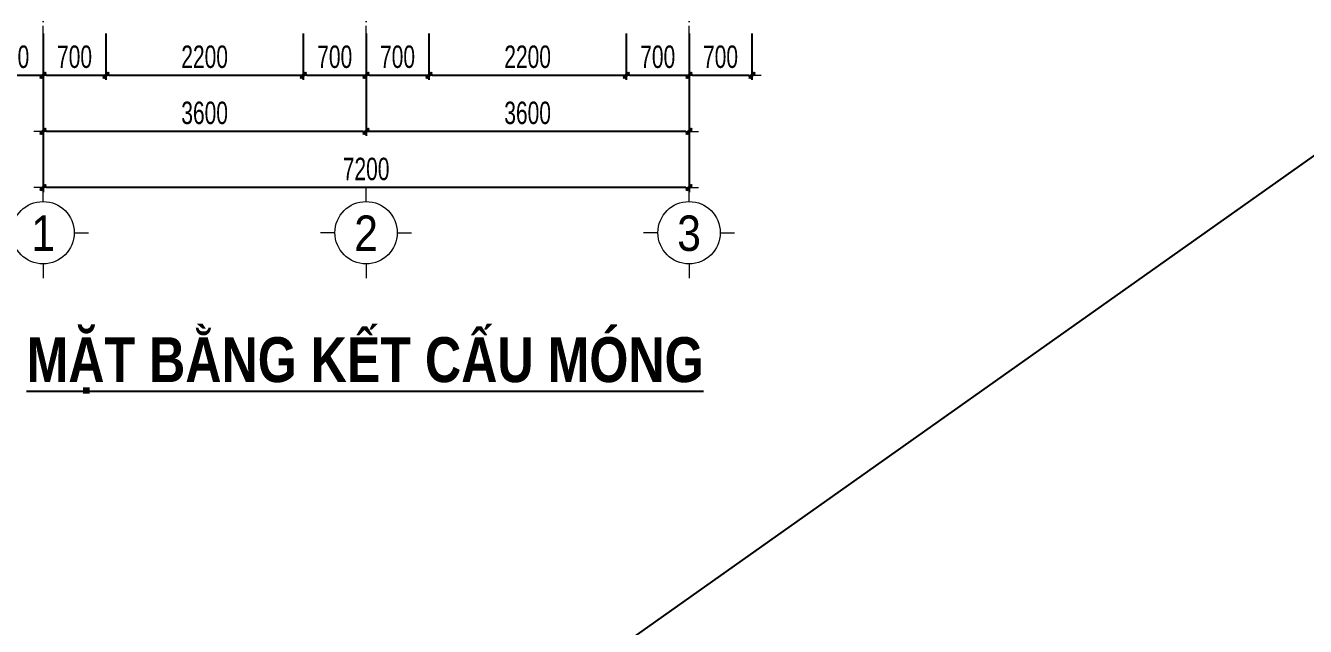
# Model space of a CAD drawing. Header units: millimetres. Extents: x -211129 to 461116, y -574633 to 115.
# Drawn here: x -176214 to -161950, y -551392 to -544701 of the extents above; entities that cross this region are included whole.
import ezdxf
from ezdxf.enums import TextEntityAlignment as Align

# ---------------------------------------------------------------- set-up
doc = ezdxf.new("R2010")
doc.units = ezdxf.units.MM
doc.header["$MEASUREMENT"] = 0
doc.header["$PDMODE"] = 32
doc.linetypes.add('DASHDOT', pattern=[1, 0.5, -0.25, 0, -0.25])
doc.layers.get('Defpoints').update_dxf_attribs({"color": 1})
doc.layers.add('KCS_Plotter', color=11, linetype='Continuous', plot=False)
for name, color, linetype, lineweight in [('LC Dim', 8, 'Continuous', 18), ('LC ISO', 153, 'Continuous', 13), ('LC Net manh', 133, 'Continuous', 5), ('LC Net truc', 79, 'DASHDOT', 13), ('LC Text1', 3, 'Continuous', 20), ('LC Text2', 7, 'Continuous', 25)]:
    doc.layers.add(name, color=color, linetype=linetype, lineweight=lineweight)
doc.styles.add('HOATBIF', font='hoatbif.shx', dxfattribs={"width": 0.7})
doc.styles.add('LC 1', font='VHAVANB.TTF')
doc.styles.add('LC3', font='VHARIALB.TTF', dxfattribs={"width": 0.8})
doc.dimstyles.new('1-100', dxfattribs={"dimscale": 100, "dimtxt": 2.5, "dimasz": 0.35, "dimexe": 0.5, "dimexo": 0, "dimgap": 0.8, "dimtad": 1, "dimdec": 0, "dimzin": 0, "dimdsep": 46, "dimtxsty": 'HOATBIF', "dimblk1": 'DOT', "dimblk2": 'DOT', "dimsah": 1, "dimcen": -1, "dimdle": 1, "dimclrd": 256, "dimclre": 256, "dimclrt": 4, "dimadec": 3, "dimazin": 2, "dimtfac": 0.333333, "dimtdec": 0, "dimtix": 1, "dimtmove": 2, "dimatfit": 3, "dimldrblk": 'DOT', "dimfxl": 1, "dimtvp": 0.833333, "dimtolj": 1, "dimtzin": 0, "dimarcsym": 0})

# ---------------------------------------------------------------- blocks, each defined once
blk = doc.blocks.new('DOT')
at = {"layer": 'LC Dim'}
blk.add_line((-3, 0), (3, 0), dxfattribs=at)
at = {"layer": 'LC Dim', "color": 4}
blk.add_line((-1, -1), (1, 1), dxfattribs=at)
blk.add_lwpolyline([(0.5, 1), (-1, -0.5), (-0.5, -1), (1, 0.5)], close=True, dxfattribs=at)
blk = doc.blocks.new('*D587')
at = {"layer": 'Defpoints', "color": 0, "ltscale": 2, "transparency": 16777216}
for p in [(-172419, -544790), (-168819, -544790), (-172419, -545879)]:
    blk.add_point(p, dxfattribs=at)
at = {"layer": 'LC Dim', "lineweight": -2, "ltscale": 2, "transparency": 16777216}
for p, q in [((-172419, -544790), (-172419, -545929)), ((-168819, -544790), (-168819, -545929)), ((-168854, -545879), (-172384, -545879))]:
    blk.add_line(p, q, dxfattribs=at)
at = {"layer": 'LC Dim', "lineweight": -2, "ltscale": 2, "transparency": 16777216, "xscale": 35, "yscale": 35, "zscale": 35, "rotation": 180}
blk.add_blockref('DOT', (-172419, -545879), dxfattribs=at)
at = {"layer": 'LC Dim', "lineweight": -2, "ltscale": 2, "transparency": 16777216, "xscale": 35, "yscale": 35, "zscale": 35}
blk.add_blockref('DOT', (-168819, -545879), dxfattribs=at)
at = {"layer": 'LC Dim', "color": 4, "ltscale": 2, "transparency": 16777216, "insert": (-170619, -545674), "char_height": 250, "attachment_point": 5, "style": 'HOATBIF'}
blk.add_mtext('\\A1;3600', dxfattribs=at)
blk = doc.blocks.new('_Dot')
at = {"color": 0, "linetype": 'ByBlock', "lineweight": -2}
blk.add_line((-0.5, 0), (-1, 0), dxfattribs=at)
at = {"color": 0, "linetype": 'ByBlock', "const_width": 0.5}
blk.add_lwpolyline([(-0.25, 0, 1), (0.25, 0, 1)], format="xyb", close=True, dxfattribs=at)
blk = doc.blocks.new('*D588')
at = {"layer": 'Defpoints', "color": 0, "ltscale": 2, "transparency": 16777216}
for p in [(-176019, -544790), (-172419, -544790), (-176019, -545879)]:
    blk.add_point(p, dxfattribs=at)
at = {"layer": 'LC Dim', "lineweight": -2, "ltscale": 2, "transparency": 16777216}
for p, q in [((-176019, -544790), (-176019, -545929)), ((-172419, -544790), (-172419, -545929)), ((-172454, -545879), (-175984, -545879))]:
    blk.add_line(p, q, dxfattribs=at)
at = {"layer": 'LC Dim', "lineweight": -2, "ltscale": 2, "transparency": 16777216, "xscale": 35, "yscale": 35, "zscale": 35, "rotation": 180}
blk.add_blockref('DOT', (-176019, -545879), dxfattribs=at)
at = {"layer": 'LC Dim', "lineweight": -2, "ltscale": 2, "transparency": 16777216, "xscale": 35, "yscale": 35, "zscale": 35}
blk.add_blockref('DOT', (-172419, -545879), dxfattribs=at)
at = {"layer": 'LC Dim', "color": 4, "ltscale": 2, "transparency": 16777216, "insert": (-174219, -545674), "char_height": 250, "attachment_point": 5, "style": 'HOATBIF'}
blk.add_mtext('\\A1;3600', dxfattribs=at)
blk = doc.blocks.new('*D589')
at = {"layer": 'Defpoints', "color": 0, "ltscale": 2, "transparency": 16777216}
for p in [(-176019, -544790), (-168819, -544790), (-176019, -546504)]:
    blk.add_point(p, dxfattribs=at)
at = {"layer": 'LC Dim', "lineweight": -2, "ltscale": 2, "transparency": 16777216}
for p, q in [((-176019, -544790), (-176019, -546554)), ((-168819, -544790), (-168819, -546554)), ((-168854, -546504), (-175984, -546504))]:
    blk.add_line(p, q, dxfattribs=at)
at = {"layer": 'LC Dim', "lineweight": -2, "ltscale": 2, "transparency": 16777216, "xscale": 35, "yscale": 35, "zscale": 35, "rotation": 180}
blk.add_blockref('DOT', (-176019, -546504), dxfattribs=at)
at = {"layer": 'LC Dim', "lineweight": -2, "ltscale": 2, "transparency": 16777216, "xscale": 35, "yscale": 35, "zscale": 35}
blk.add_blockref('DOT', (-168819, -546504), dxfattribs=at)
at = {"layer": 'LC Dim', "color": 4, "ltscale": 2, "transparency": 16777216, "insert": (-172419, -546299), "char_height": 250, "attachment_point": 5, "style": 'HOATBIF'}
blk.add_mtext('\\A1;7200', dxfattribs=at)
blk = doc.blocks.new('TTRUC')
at = {"layer": 'LC ISO'}
for p, q in [((0, 6.95), (0, 10.13)), ((-6.95, 0), (-10.13, 0)), ((6.95, 0), (10.13, 0)), ((0, -6.95), (0, -10.13))]:
    blk.add_line(p, q, dxfattribs=at)
at = {"layer": 'LC Net manh'}
blk.add_circle((0, 0), 6.95, dxfattribs=at)
blk = doc.blocks.new('*D601')
at = {"layer": 'Defpoints', "color": 0, "ltscale": 2, "transparency": 16777216}
for p in [(-176719, -544790), (-176019, -544790), (-176019, -545254)]:
    blk.add_point(p, dxfattribs=at)
at = {"layer": 'LC Dim', "lineweight": -2, "ltscale": 2, "transparency": 16777216}
for p, q in [((-176719, -544790), (-176719, -545304)), ((-176019, -544790), (-176019, -545304)), ((-176684, -545254), (-176054, -545254))]:
    blk.add_line(p, q, dxfattribs=at)
at = {"layer": 'LC Dim', "lineweight": -2, "ltscale": 2, "transparency": 16777216, "xscale": 35, "yscale": 35, "zscale": 35, "rotation": 180}
blk.add_blockref('DOT', (-176719, -545254), dxfattribs=at)
at = {"layer": 'LC Dim', "lineweight": -2, "ltscale": 2, "transparency": 16777216, "xscale": 35, "yscale": 35, "zscale": 35}
blk.add_blockref('DOT', (-176019, -545254), dxfattribs=at)
at = {"layer": 'LC Dim', "color": 4, "ltscale": 2, "transparency": 16777216, "insert": (-176369, -545049), "char_height": 250, "attachment_point": 5, "style": 'HOATBIF'}
blk.add_mtext('\\A1;700', dxfattribs=at)
blk = doc.blocks.new('*D602')
at = {"layer": 'Defpoints', "color": 0, "ltscale": 2, "transparency": 16777216}
for p in [(-176019, -544790), (-175319, -544790), (-175319, -545254)]:
    blk.add_point(p, dxfattribs=at)
at = {"layer": 'LC Dim', "lineweight": -2, "ltscale": 2, "transparency": 16777216}
for p, q in [((-176019, -544790), (-176019, -545304)), ((-175319, -544790), (-175319, -545304)), ((-175984, -545254), (-175354, -545254))]:
    blk.add_line(p, q, dxfattribs=at)
at = {"layer": 'LC Dim', "lineweight": -2, "ltscale": 2, "transparency": 16777216, "xscale": 35, "yscale": 35, "zscale": 35, "rotation": 180}
blk.add_blockref('DOT', (-176019, -545254), dxfattribs=at)
at = {"layer": 'LC Dim', "lineweight": -2, "ltscale": 2, "transparency": 16777216, "xscale": 35, "yscale": 35, "zscale": 35}
blk.add_blockref('DOT', (-175319, -545254), dxfattribs=at)
at = {"layer": 'LC Dim', "color": 4, "ltscale": 2, "transparency": 16777216, "insert": (-175669, -545049), "char_height": 250, "attachment_point": 5, "style": 'HOATBIF'}
blk.add_mtext('\\A1;700', dxfattribs=at)
blk = doc.blocks.new('*D603')
at = {"layer": 'Defpoints', "color": 0, "ltscale": 2, "transparency": 16777216}
for p in [(-173119, -544790), (-172419, -544790), (-172419, -545254)]:
    blk.add_point(p, dxfattribs=at)
at = {"layer": 'LC Dim', "lineweight": -2, "ltscale": 2, "transparency": 16777216}
for p, q in [((-173119, -544790), (-173119, -545304)), ((-172419, -544790), (-172419, -545304)), ((-173084, -545254), (-172454, -545254))]:
    blk.add_line(p, q, dxfattribs=at)
at = {"layer": 'LC Dim', "lineweight": -2, "ltscale": 2, "transparency": 16777216, "xscale": 35, "yscale": 35, "zscale": 35, "rotation": 180}
blk.add_blockref('DOT', (-173119, -545254), dxfattribs=at)
at = {"layer": 'LC Dim', "lineweight": -2, "ltscale": 2, "transparency": 16777216, "xscale": 35, "yscale": 35, "zscale": 35}
blk.add_blockref('DOT', (-172419, -545254), dxfattribs=at)
at = {"layer": 'LC Dim', "color": 4, "ltscale": 2, "transparency": 16777216, "insert": (-172769, -545049), "char_height": 250, "attachment_point": 5, "style": 'HOATBIF'}
blk.add_mtext('\\A1;700', dxfattribs=at)
blk = doc.blocks.new('*D604')
at = {"layer": 'Defpoints', "color": 0, "ltscale": 2, "transparency": 16777216}
for p in [(-172419, -544790), (-171719, -544790), (-171719, -545254)]:
    blk.add_point(p, dxfattribs=at)
at = {"layer": 'LC Dim', "lineweight": -2, "ltscale": 2, "transparency": 16777216}
for p, q in [((-172419, -544790), (-172419, -545304)), ((-171719, -544790), (-171719, -545304)), ((-172384, -545254), (-171754, -545254))]:
    blk.add_line(p, q, dxfattribs=at)
at = {"layer": 'LC Dim', "lineweight": -2, "ltscale": 2, "transparency": 16777216, "xscale": 35, "yscale": 35, "zscale": 35, "rotation": 180}
blk.add_blockref('DOT', (-172419, -545254), dxfattribs=at)
at = {"layer": 'LC Dim', "lineweight": -2, "ltscale": 2, "transparency": 16777216, "xscale": 35, "yscale": 35, "zscale": 35}
blk.add_blockref('DOT', (-171719, -545254), dxfattribs=at)
at = {"layer": 'LC Dim', "color": 4, "ltscale": 2, "transparency": 16777216, "insert": (-172069, -545049), "char_height": 250, "attachment_point": 5, "style": 'HOATBIF'}
blk.add_mtext('\\A1;700', dxfattribs=at)
blk = doc.blocks.new('*D605')
at = {"layer": 'Defpoints', "color": 0, "ltscale": 2, "transparency": 16777216}
for p in [(-169519, -544790), (-168819, -544790), (-168819, -545254)]:
    blk.add_point(p, dxfattribs=at)
at = {"layer": 'LC Dim', "lineweight": -2, "ltscale": 2, "transparency": 16777216}
for p, q in [((-169519, -544790), (-169519, -545304)), ((-168819, -544790), (-168819, -545304)), ((-169484, -545254), (-168854, -545254))]:
    blk.add_line(p, q, dxfattribs=at)
at = {"layer": 'LC Dim', "lineweight": -2, "ltscale": 2, "transparency": 16777216, "xscale": 35, "yscale": 35, "zscale": 35, "rotation": 180}
blk.add_blockref('DOT', (-169519, -545254), dxfattribs=at)
at = {"layer": 'LC Dim', "lineweight": -2, "ltscale": 2, "transparency": 16777216, "xscale": 35, "yscale": 35, "zscale": 35}
blk.add_blockref('DOT', (-168819, -545254), dxfattribs=at)
at = {"layer": 'LC Dim', "color": 4, "ltscale": 2, "transparency": 16777216, "insert": (-169169, -545049), "char_height": 250, "attachment_point": 5, "style": 'HOATBIF'}
blk.add_mtext('\\A1;700', dxfattribs=at)
blk = doc.blocks.new('*D606')
at = {"layer": 'Defpoints', "color": 0, "ltscale": 2, "transparency": 16777216}
for p in [(-168819, -544790), (-168119, -544790), (-168119, -545254)]:
    blk.add_point(p, dxfattribs=at)
at = {"layer": 'LC Dim', "lineweight": -2, "ltscale": 2, "transparency": 16777216}
for p, q in [((-168819, -544790), (-168819, -545304)), ((-168119, -544790), (-168119, -545304)), ((-168784, -545254), (-168154, -545254))]:
    blk.add_line(p, q, dxfattribs=at)
at = {"layer": 'LC Dim', "lineweight": -2, "ltscale": 2, "transparency": 16777216, "xscale": 35, "yscale": 35, "zscale": 35, "rotation": 180}
blk.add_blockref('DOT', (-168819, -545254), dxfattribs=at)
at = {"layer": 'LC Dim', "lineweight": -2, "ltscale": 2, "transparency": 16777216, "xscale": 35, "yscale": 35, "zscale": 35}
blk.add_blockref('DOT', (-168119, -545254), dxfattribs=at)
at = {"layer": 'LC Dim', "color": 4, "ltscale": 2, "transparency": 16777216, "insert": (-168469, -545049), "char_height": 250, "attachment_point": 5, "style": 'HOATBIF'}
blk.add_mtext('\\A1;700', dxfattribs=at)
blk = doc.blocks.new('*D614')
at = {"layer": 'Defpoints', "color": 0, "ltscale": 2, "transparency": 16777216}
for p in [(-175319, -544790), (-173119, -544790), (-173119, -545254)]:
    blk.add_point(p, dxfattribs=at)
at = {"layer": 'LC Dim', "lineweight": -2, "ltscale": 2, "transparency": 16777216}
for p, q in [((-175319, -544790), (-175319, -545304)), ((-173119, -544790), (-173119, -545304)), ((-175284, -545254), (-173154, -545254))]:
    blk.add_line(p, q, dxfattribs=at)
at = {"layer": 'LC Dim', "lineweight": -2, "ltscale": 2, "transparency": 16777216, "xscale": 35, "yscale": 35, "zscale": 35, "rotation": 180}
blk.add_blockref('DOT', (-175319, -545254), dxfattribs=at)
at = {"layer": 'LC Dim', "lineweight": -2, "ltscale": 2, "transparency": 16777216, "xscale": 35, "yscale": 35, "zscale": 35}
blk.add_blockref('DOT', (-173119, -545254), dxfattribs=at)
at = {"layer": 'LC Dim', "color": 4, "ltscale": 2, "transparency": 16777216, "insert": (-174219, -545049), "char_height": 250, "attachment_point": 5, "style": 'HOATBIF'}
blk.add_mtext('\\A1;2200', dxfattribs=at)
blk = doc.blocks.new('*D615')
at = {"layer": 'Defpoints', "color": 0, "ltscale": 2, "transparency": 16777216}
for p in [(-171719, -544790), (-169519, -544790), (-169519, -545254)]:
    blk.add_point(p, dxfattribs=at)
at = {"layer": 'LC Dim', "lineweight": -2, "ltscale": 2, "transparency": 16777216}
for p, q in [((-171719, -544790), (-171719, -545304)), ((-169519, -544790), (-169519, -545304)), ((-171684, -545254), (-169554, -545254))]:
    blk.add_line(p, q, dxfattribs=at)
at = {"layer": 'LC Dim', "lineweight": -2, "ltscale": 2, "transparency": 16777216, "xscale": 35, "yscale": 35, "zscale": 35, "rotation": 180}
blk.add_blockref('DOT', (-171719, -545254), dxfattribs=at)
at = {"layer": 'LC Dim', "lineweight": -2, "ltscale": 2, "transparency": 16777216, "xscale": 35, "yscale": 35, "zscale": 35}
blk.add_blockref('DOT', (-169519, -545254), dxfattribs=at)
at = {"layer": 'LC Dim', "color": 4, "ltscale": 2, "transparency": 16777216, "insert": (-170619, -545049), "char_height": 250, "attachment_point": 5, "style": 'HOATBIF'}
blk.add_mtext('\\A1;2200', dxfattribs=at)
blk = doc.blocks.new('TIEUDE1')
at = {"layer": 'LC Text2', "color": 7, "style": 'LC 1'}
blk.add_attdef('TIªU§Ò', text='', height=5, dxfattribs=at).set_placement((0, 0), align=Align.BOTTOM_CENTER)
blk.add_attdef('TL', text='', height=3, dxfattribs=at).set_placement((0, -2), align=Align.TOP_CENTER)

msp = doc.modelspace()

# ---------------------------------------------------------------- linework, layer by layer
at = {"layer": 'KCS_Plotter', "ltscale": 250}
msp.add_line((-183409.4, -561391.2), (-141409.4, -531691.2), dxfattribs=at)
at = {"layer": 'LC Net truc', "ltscale": 200}
for p, q in [((-176019.2, -545404.1), (-176019.2, -534096)), ((-172419.2, -545404.1), (-172419.2, -534096)), ((-168819.2, -545404.1), (-168819.2, -534096))]:
    msp.add_line(p, q, dxfattribs=at)

# ---------------------------------------------------------------- block references
at = {"layer": 'LC ISO', "xscale": 50, "yscale": 50, "zscale": 50}
for p in [(-176019.2, -547007.5), (-172419.2, -547007.5), (-168819.2, -547007.5)]:
    msp.add_blockref('TTRUC', p, dxfattribs=at)
at = {"layer": 'LC Text2'}
ref = msp.add_blockref('TIEUDE1', (-172430.9, -548821.5), dxfattribs=dict(at, xscale=101.6, yscale=101.6, zscale=101.6))
ref.add_attrib('TIªU§Ò', '%%UmÆt b»ng kÕt cÊu mãng', dxfattribs={"color": 7, "height": 500.321, "style": 'LC3', "width": 0.8}).set_placement((-172430.9, -548821.5), align=Align.BOTTOM_CENTER)

# ---------------------------------------------------------------- texts
at = {"layer": 'LC Text1', "ltscale": 0.2, "style": 'LC 1', "width": 0.9}
for s, p in [('1', (-176019.2, -547328.5)), ('2', (-172419.2, -547328.5)), ('3', (-168819.2, -547328.5))]:
    msp.add_text(s, height=394.6, dxfattribs=at).set_placement(p, align=Align.BOTTOM_CENTER)

# ---------------------------------------------------------------- dimensions: what is measured, and where the dimension line sits
at = {"layer": 'LC Dim', "ltscale": 2}
for base, p1, p2, picture, middle in [((-176019.2, -545254.1), (-176719.2, -544789.8), (-176019.2, -544789.8), '*D601', (-176369.2, -545049.1)), ((-176019.2, -546504.1), (-168819.2, -544789.8), (-176019.2, -544789.8), '*D589', (-172419.2, -546299.1)), ((-175319.2, -545254.1), (-176019.2, -544789.8), (-175319.2, -544789.8), '*D602', (-175669.2, -545049.1)), ((-173119.2, -545254.1), (-175319.2, -544789.8), (-173119.2, -544789.8), '*D614', (-174219.2, -545049.1)), ((-172419.2, -545254.1), (-173119.2, -544789.8), (-172419.2, -544789.8), '*D603', (-172769.2, -545049.1)), ((-171719.2, -545254.1), (-172419.2, -544789.8), (-171719.2, -544789.8), '*D604', (-172069.2, -545049.1)), ((-169519.2, -545254.1), (-171719.2, -544789.8), (-169519.2, -544789.8), '*D615', (-170619.2, -545049.1)), ((-168819.2, -545254.1), (-169519.2, -544789.8), (-168819.2, -544789.8), '*D605', (-169169.2, -545049.1)), ((-168119.2, -545254.1), (-168819.2, -544789.8), (-168119.2, -544789.8), '*D606', (-168469.2, -545049.1))]:
    dim = msp.add_linear_dim(base=base, p1=p1, p2=p2, dimstyle='1-100', dxfattribs=at)
    dim.commit()
    dim.dimension.update_dxf_attribs({"geometry": picture, "text_midpoint": middle})
for base, p1, p2, picture, middle in [((-176019.2, -545879.1), (-172419.2, -544789.8), (-176019.2, -544789.8), '*D588', (-174219.2, -545674.1)), ((-172419.2, -545879.1), (-168819.2, -544789.8), (-172419.2, -544789.8), '*D587', (-170619.2, -545674.1))]:
    dim = msp.add_linear_dim(base=base, p1=p1, p2=p2, angle=180, dimstyle='1-100', dxfattribs=at)
    dim.commit()
    dim.dimension.update_dxf_attribs({"geometry": picture, "text_midpoint": middle})

doc.saveas('drawing.dxf')
